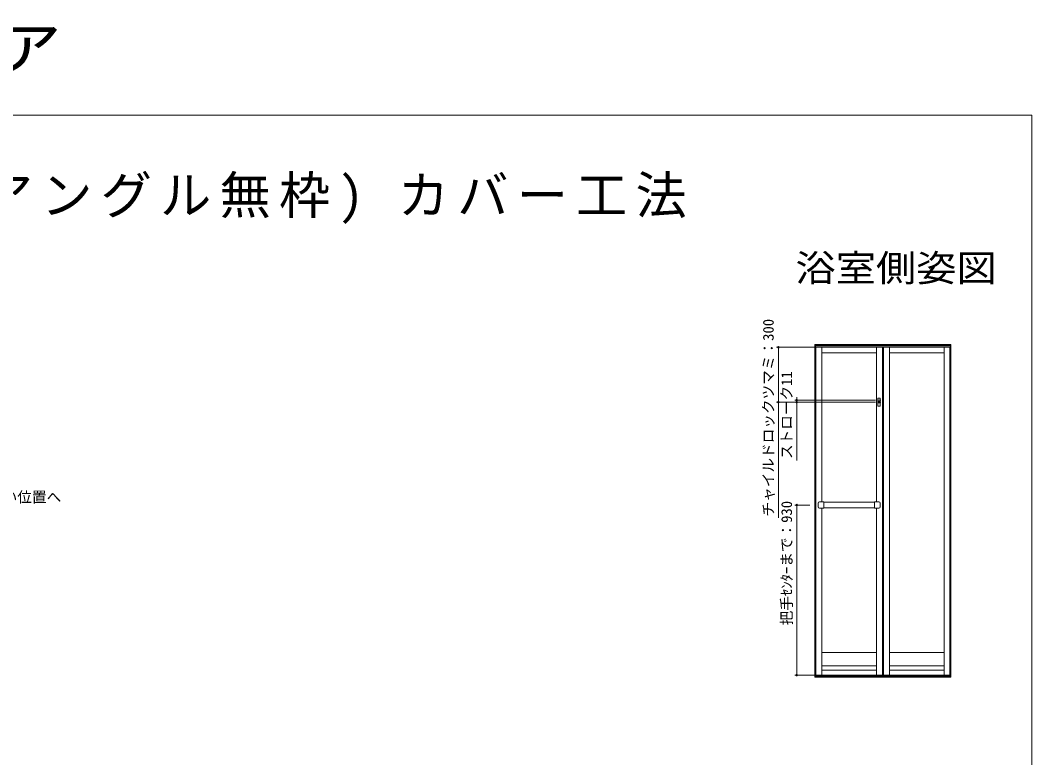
# Model space of a CAD drawing. Units: millimetres, scale not verified. Extents: x -1682 to -692, y -1188 to 424.
# Drawn here: x -1245 to -692, y 21 to 424 of the extents above; entities that cross this region are included whole.
import ezdxf
from ezdxf.enums import TextEntityAlignment as Align

# ---------------------------------------------------------------- set-up
doc = ezdxf.new("R2010")
doc.units = ezdxf.units.MM
doc.header["$LTSCALE"] = 4
doc.linetypes.add('CHAIN2', pattern=[12, 9, -1, 1, -1])
for name, color, linetype, lineweight in [('0-1_USER1', 3, 'Continuous', 9), ('0-2_YKK_ZWAK', 7, 'Continuous', 9), ('0-7_YKK_D', 6, 'Continuous', 9), ('0-9_YKK_A1', 4, 'Continuous', 9)]:
    doc.layers.add(name, color=color, linetype=linetype, lineweight=lineweight)
doc.styles.add('ＭＳ ゴシック', font='')
doc.styles.get('ＭＳ ゴシック').set_extended_font_data('MS Gothic')

msp = doc.modelspace()

# ---------------------------------------------------------------- linework, layer by layer
at = {"layer": '0-2_YKK_ZWAK'}
for p, q in [((-1682, 372), (-692, 372)), ((-692, 372), (-692, -1188))]:
    msp.add_line(p, q, dxfattribs=at)
at = {"layer": '0-7_YKK_D'}
for p, q in [((-810.912, 245.246), (-831.462, 245.246)), ((-830.462, 245.246), (-830.462, 215.246)), ((-777.363, 216.346), (-821.462, 216.346)), ((-820.462, 216.346), (-820.462, 218.046)), ((-777.363, 215.246), (-831.462, 215.246)), ((-830.462, 215.246), (-830.462, 151.946)), ((-777.363, 215.246), (-821.462, 215.246)), ((-813.312, 159.046), (-821.462, 159.046)), ((-820.462, 66.046), (-820.462, 159.046)), ((-810.912, 66.046), (-821.462, 66.046))]:
    msp.add_line(p, q, dxfattribs=at)
msp.add_lwpolyline([(-820.462, 216.346), (-820.462, 215.246), (-820.462, 183.366)], dxfattribs=at)
for centre in [(-830.462, 245.246), (-830.462, 215.246), (-820.462, 216.346), (-820.462, 215.246), (-820.462, 159.046), (-820.462, 66.046)]:
    msp.add_circle(centre, 0.425, dxfattribs=at)
at = {"layer": '0-9_YKK_A1'}
for p, q in [((-810.462, 64.896), (-810.462, 246.796)), ((-736.162, 246.796), (-810.462, 246.796)), ((-810.212, 246.796), (-810.212, 64.896)), ((-810.212, 246.546), (-736.412, 246.546)), ((-810.212, 245.946), (-736.412, 245.946)), ((-809.912, 245.246), (-809.912, 66.046)), ((-809.912, 245.246), (-736.712, 245.246)), ((-806.712, 160.721), (-806.712, 245.246)), ((-776.812, 245.246), (-776.812, 160.721)), ((-773.612, 245.246), (-773.612, 66.046)), ((-773.012, 245.246), (-773.012, 66.046)), ((-769.812, 245.246), (-769.812, 66.046)), ((-739.912, 66.046), (-739.912, 245.246)), ((-736.712, 245.246), (-736.712, 66.046)), ((-736.412, 246.796), (-736.412, 64.896)), ((-736.162, 64.896), (-736.162, 246.796)), ((-776.812, 242.246), (-806.712, 242.246)), ((-739.912, 242.246), (-769.812, 242.246)), ((-776.163, 213.096), (-776.163, 217.396)), ((-776.163, 215.646), (-774.763, 215.646)), ((-774.863, 217.496), (-776.063, 217.496)), ((-774.763, 213.096), (-774.763, 217.396)), ((-776.163, 214.846), (-774.763, 214.846)), ((-776.063, 212.996), (-774.863, 212.996)), ((-805.811, 160.721), (-808.026, 160.721)), ((-805.611, 160.546), (-777.913, 160.546)), ((-805.611, 157.571), (-805.611, 160.521)), ((-777.913, 157.571), (-777.913, 160.521)), ((-777.713, 160.721), (-775.498, 160.721)), ((-808.625, 160.121), (-808.625, 157.971)), ((-808.026, 157.371), (-805.811, 157.371)), ((-806.712, 66.046), (-806.712, 157.371)), ((-805.611, 157.546), (-777.913, 157.546)), ((-775.498, 157.371), (-777.713, 157.371)), ((-776.812, 157.371), (-776.812, 66.046)), ((-774.898, 160.121), (-774.898, 157.971)), ((-806.712, 78.546), (-776.812, 78.546)), ((-769.812, 78.546), (-739.912, 78.546)), ((-806.712, 71.146), (-776.812, 71.146)), ((-806.712, 68.881), (-776.812, 68.881)), ((-769.812, 71.146), (-739.912, 71.146)), ((-769.812, 68.881), (-739.912, 68.881)), ((-810.462, 64.896), (-736.162, 64.896)), ((-810.212, 65.646), (-736.412, 65.646)), ((-810.212, 65.146), (-736.412, 65.146)), ((-736.712, 66.046), (-809.912, 66.046))]:
    msp.add_line(p, q, dxfattribs=at)
at = {"layer": '0-9_YKK_A1', "linetype": 'CHAIN2'}
for p, q in [((-774.563, 216.346), (-776.363, 216.346)), ((-774.563, 215.246), (-776.363, 215.246))]:
    msp.add_line(p, q, dxfattribs=at)
at = {"layer": '0-9_YKK_A1'}
for centre, radius, start, end in [((-776.063, 217.396), 0.1, 90, 180), ((-774.863, 217.396), 0.1, 0, 90), ((-776.063, 213.096), 0.1, 180, 270), ((-774.863, 213.096), 0.1, 270, 0), ((-808.026, 160.121), 0.6, 90, 180), ((-805.811, 160.521), 0.2, 0, 90), ((-777.713, 160.521), 0.2, 90, 180), ((-775.498, 160.121), 0.6, 0, 90), ((-808.026, 157.971), 0.6, 180, 270), ((-805.811, 157.571), 0.2, 270, 0), ((-777.713, 157.571), 0.2, 180, 270), ((-775.498, 157.971), 0.6, 270, 0)]:
    msp.add_arc(centre, radius, start, end, dxfattribs=at)

# ---------------------------------------------------------------- texts
at = {"layer": '0-1_USER1', "color": 2, "style": 'ＭＳ ゴシック', "width": 1.15}
msp.add_text('かんたんドアリモ 浴室ドア', height=23.46, dxfattribs=at).set_placement((-1682, 390), align=Align.BOTTOM_LEFT)
at = {"layer": '0-1_USER1', "style": 'ＭＳ ゴシック', "width": 1.1}
msp.add_text('浴室側姿図', height=14.66, dxfattribs=at).set_placement((-821.126, 276.793), align=Align.BOTTOM_LEFT)
at = {"layer": '0-1_USER1', "color": 2, "insert": (-1655.397, 312.619), "char_height": 20.53, "attachment_point": 7, "style": 'ＭＳ ゴシック'}
msp.add_mtext('\\T1.16;■折戸\\~内付枠(カバー枠)(アングル無枠)\\~カバー工法', dxfattribs=at)
at = {"layer": '0-7_YKK_D', "color": 4, "style": 'ＭＳ ゴシック'}
for s, p in [('チャイルドロックツマミ：300', (-831.262, 152.746)), ('ストローク11', (-821.262, 184.166)), ('把手ｾﾝﾀｰまで：930', (-821.262, 93.303))]:
    msp.add_text(s, height=5.865, rotation=90, dxfattribs=at).set_placement(p, align=Align.BOTTOM_LEFT)
msp.add_text('(推奨)新設見込位置を枠固定ねじが既設枠レールに当たらない位置へ', height=5.865, dxfattribs=at).set_placement((-1470.282, 158.714), align=Align.BOTTOM_LEFT)

doc.saveas('drawing.dxf')
